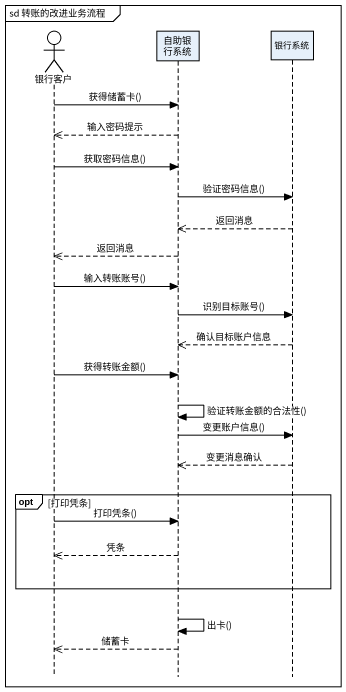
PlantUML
@startuml
mainframe sd 转账的改进业务流程
hide footbox
actor 银行客户
participant 自助银行系统
participant 银行系统

银行客户 -> 自助银行系统 : 获得储蓄卡()
自助银行系统 -->> 银行客户 : 输入密码提示
银行客户 -> 自助银行系统 : 获取密码信息()
自助银行系统 -> 银行系统 : 验证密码信息()
银行系统 -->> 自助银行系统 : 返回消息
自助银行系统 -->> 银行客户 : 返回消息
银行客户 -> 自助银行系统 : 输入转账账号()
自助银行系统 -> 银行系统 : 识别目标账号()
银行系统 -->> 自助银行系统 : 确认目标账户信息
银行客户 -> 自助银行系统 : 获得转账金额()
自助银行系统 -> 自助银行系统 : 验证转账金额的合法性()
自助银行系统 -> 银行系统 : 变更账户信息()
银行系统 -->> 自助银行系统 : 变更消息确认
opt 打印凭条
  银行客户 -> 自助银行系统 : 打印凭条()
  自助银行系统 -->> 银行客户 : 凭条
end
自助银行系统 -> 自助银行系统 : 出卡()
自助银行系统 -->> 银行客户 : 储蓄卡
@enduml
